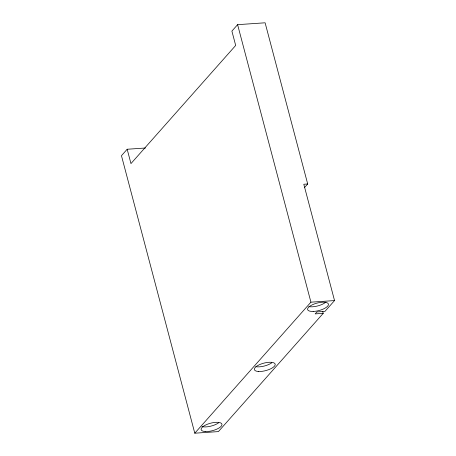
<?xml version="1.0" encoding="UTF-8"?>
<svg xmlns="http://www.w3.org/2000/svg" width="456" height="456" viewBox="0 0 456 456"><rect width="100%" height="100%" fill="white"/><g stroke="black" fill="none" stroke-linecap="round" stroke-linejoin="round"><path stroke-width="0.68" d="M145.51 148.006L127.173 149.249L121.461 155.69L194.786 433.2L218.395 431.598L323.213 313.346L322.666 311.283M304.505 187.587L307.697 183.985L265.113 22.8L237.605 24.664L231.893 31.105L235.684 45.446L130.963 163.59L127.173 149.249M194.786 433.2L310.929 302.174L334.539 300.572L303.804 184.252L307.697 183.985M334.539 300.572L324.957 311.38L316.931 311.927L315.187 313.893L323.213 313.346M237.605 24.664L310.929 302.174M325.886 302.072A10.762 3.859 -14.8 0 1 308.797 306.58M271.799 362.811A10.762 3.859 -14.8 0 1 255.799 366.687M218.566 422.866A10.762 3.859 -14.8 0 1 201.985 426.605M313.158 311.448A10.762 3.859 -14.8 0 0 328.451 304.277A10.762 3.859 -14.8 0 0 312.417 304.745A10.762 3.859 -14.8 0 0 313.158 311.448M205.126 431.53A10.762 3.859 -14.8 0 0 221.895 425.117A10.762 3.859 -14.8 0 0 207.611 424.148A10.762 3.859 -14.8 0 0 205.126 431.53M258.358 371.475A10.762 3.859 -14.8 0 0 275.128 365.062A10.762 3.859 -14.8 0 0 260.843 364.099A10.762 3.859 -14.8 0 0 258.358 371.475"/></g></svg>
